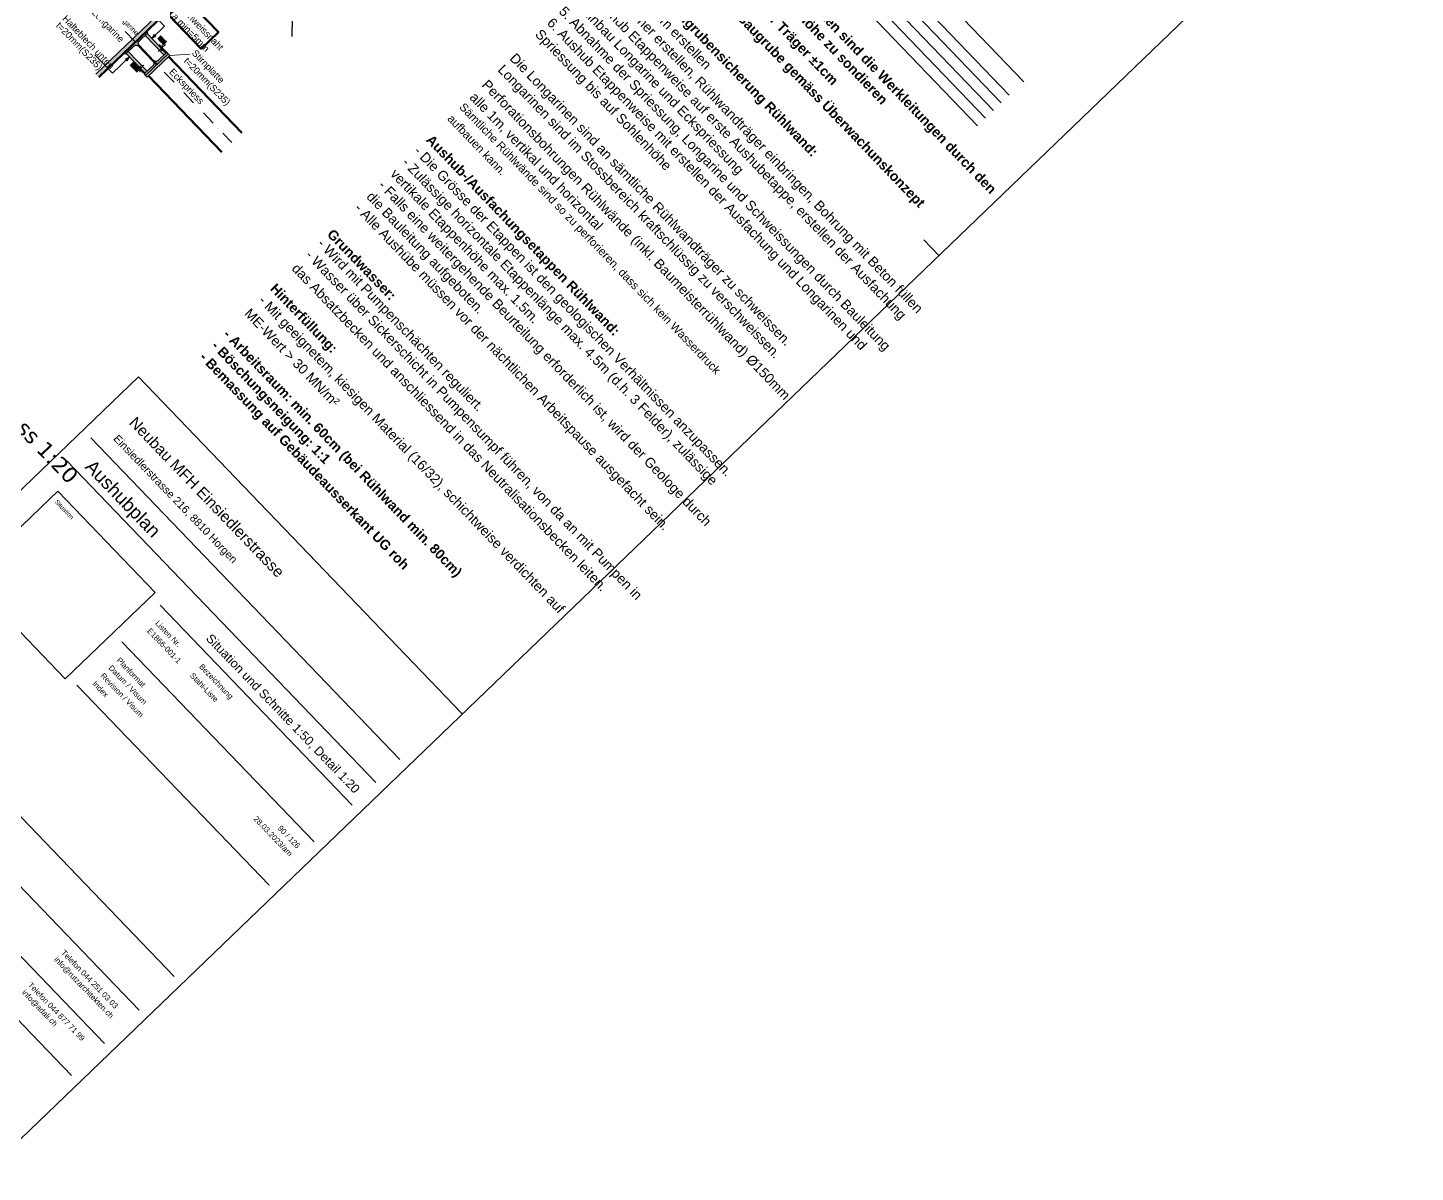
# Model space of a CAD drawing. Header units: metres. Extents: x 2687650.8 to 2687727.1, y 1234407.3 to 1234484.3.
# Drawn here: x 2687695.37 to 2687726.55, y 1234407.96 to 1234433.66 of the extents above; entities that cross this region are included whole.
import ezdxf

# ---------------------------------------------------------------- set-up
doc = ezdxf.new("R2010")
doc.units = ezdxf.units.M
for name, color, linetype in [('PDF_0', 7, 'Continuous'), ('PDF_A__BEML', 7, 'Continuous'), ('PDF_A__RAND', 7, 'Continuous'), ('PDF_E_BETON', 7, 'Continuous'), ('PDF_S_1_SCHNITT', 7, 'Continuous'), ('PDF_STANDARD', 7, 'Continuous'), ('PDF_Text', 7, 'Continuous'), ('PDF_TITELBL', 7, 'Continuous')]:
    doc.layers.add(name, color=color, linetype=linetype)
doc.layers.add('PDF_E_Farbe Beton', color=7, linetype='Continuous', true_color=0xdfff7f)
doc.layers.add('PDF_Rühlwand Träger u Vermassung', color=7, linetype='Continuous', true_color=0x0ac1ff)
doc.styles.add('PDF Arial', font='arial.ttf')
doc.styles.add('PDF Arial Bold', font='')
doc.styles.add('PDF Verdana', font='verdana.ttf')
doc.styles.get('PDF Arial Bold').set_extended_font_data('Arial', bold=True)

# ---------------------------------------------------------------- blocks, each defined once
blk = doc.blocks.new('A$C1c84ec86')
at = {"layer": 'PDF_0', "transparency": 33554559}
for points in [[(4749.7, 2041.6), (4748.6, 2040.5), (4758.6, 2030.6), (4759.6, 2031.6)], [(4758.6, 2028), (4759.6, 2029.1), (4749.7, 2039.2), (4748.6, 2038)], [(4749.7, 1974), (4748.6, 1973), (4758.6, 1963), (4759.6, 1964.1)], [(4758.6, 1960.5), (4759.6, 1961.5), (4749.7, 1971.7), (4748.6, 1970.7)]]:
    blk.add_hatch(color=256, dxfattribs=at).paths.add_polyline_path(points)
at = {"layer": 'PDF_A__BEML', "true_color": 0xffffff, "transparency": 33554559}
for points in [[(4731.7, 2041.6), (4752.6, 2041.6), (4752.6, 2052.8), (4731.7, 2052.8)], [(4731.7, 1955.8), (4752.6, 1955.8), (4752.6, 1967.1), (4731.7, 1967.1)]]:
    blk.add_hatch(color=7, dxfattribs=at).paths.add_polyline_path(points)
at = {"layer": 'PDF_E_Farbe Beton', "true_color": 0xbfff7f, "transparency": 33554559}
blk.add_hatch(color=71, dxfattribs=at).paths.add_polyline_path([(4703.3, 2194.2), (4694.2, 2194.2), (4694.2, 1887), (4703.3, 1887)])
at = {"layer": 'PDF_Rühlwand Träger u Vermassung', "transparency": 33554559}
h = blk.add_hatch(color=256, dxfattribs=at)
h.paths.add_polyline_path([(4703.3, 2036.1), (4703.3, 1966), (4707.8, 1966), (4707.8, 1968.5), (4768.9, 1968.5), (4768.9, 1966), (4778.5, 1966), (4778.5, 2036.1), (4768.9, 2036.1), (4768.9, 2033.5), (4707.8, 2033.5), (4707.8, 2036.1)])
h.paths.add_polyline_path([(4708.4, 1996.3), (4708.6, 1996.9), (4710.3, 1998.6), (4710.9, 1999), (4711.4, 1999.2), (4712, 1999.4), (4712.4, 1999.7), (4713.1, 1999.7), (4713.5, 1999.9), (4763.2, 1999.9), (4763.6, 1999.7), (4764.3, 1999.7), (4765.5, 1999), (4766.2, 1998.6), (4766.4, 1998.4), (4766.8, 1998.2), (4768.1, 1996.9), (4768.1, 1996.3), (4768.3, 1995.8), (4768.7, 1995.2), (4768.7, 1994.6), (4768.9, 1993.7), (4768.9, 1974.9), (4707.8, 1974.9), (4707.8, 1994.6), (4708, 1995.4)], flags=0)
h.paths.add_polyline_path([(4710.9, 2003.2), (4710.5, 2003.5), (4710.3, 2003.7), (4710.1, 2003.7), (4709.7, 2004.1), (4709.7, 2004.3), (4709, 2004.9), (4708.4, 2005.8), (4708, 2006.6), (4707.8, 2007.9), (4707.8, 2027.4), (4768.9, 2027.4), (4768.9, 2008.1), (4768.7, 2007.7), (4768.7, 2007.1), (4768.3, 2006.2), (4768.3, 2006), (4768.1, 2005.6), (4767.7, 2004.9), (4766.8, 2004.1), (4766, 2003.5), (4765.5, 2003.2), (4765.1, 2002.8), (4764.5, 2002.6), (4764.1, 2002.6), (4763.2, 2002.4), (4713.1, 2002.4), (4712.4, 2002.6), (4711.4, 2002.8)], flags=0)
at = {"layer": 'PDF_A__BEML', "lineweight": 25}
for points in [[(4767, 2036.1), (4744.2, 2036.1)], [(4761.5, 2033.5), (4744.2, 2033.5)], [(4754.1, 2046.2), (4754.1, 2036.1), (4754.1, 2033.5), (4754.1, 2023.6)], [(4767, 1968.5), (4744.2, 1968.5)], [(4766.4, 1966), (4744.2, 1966)], [(4754.1, 1978.7), (4754.1, 1968.5), (4754.1, 1966), (4754.1, 1956)]]:
    blk.add_lwpolyline(points, dxfattribs=at)
at = {"layer": 'PDF_A__RAND', "lineweight": 25}
for points in [[(6283, 4455), (6300.2, 4455), (0, 4455), (0, 0), (6300.2, 0), (6300.2, 4455), (6300.2, 4430)], [(6300.2, 2970.4), (6251.5, 2970.4)], [(5250.1, 0), (5250.1, 1484.9), (6300.2, 1484.9), (6283, 1484.9)]]:
    blk.add_lwpolyline(points, dxfattribs=at)
at = {"layer": 'PDF_E_BETON', "lineweight": 50}
blk.add_lwpolyline([(4703.3, 2194.2), (4703.3, 1887)], dxfattribs=at)
blk.add_lwpolyline([(4712.4, 2151.4), (4816.6, 2151.4), (4816.6, 2097.2), (4712.4, 2097.2)], close=True, dxfattribs=at)
at = {"layer": 'PDF_Rühlwand Träger u Vermassung', "color": 7, "lineweight": 18}
for points in [[(4670.1, 2001.1), (4701.8, 2001.1)], [(4717.7, 2001.1), (4717.7, 2001.1)], [(4733.6, 2001.1), (4765.3, 2001.1)], [(4781.2, 2001.1), (4781.2, 2001.1)], [(4797.1, 2001.1), (4828.8, 2001.1)], [(4844.7, 2001.1), (4844.7, 2001.1)], [(4860.6, 2001.1), (4892.3, 2001.1)], [(4908.2, 2001.1), (4908.2, 2001.1)], [(4924.1, 2001.1), (4955.8, 2001.1)], [(4971.7, 2001.1), (4971.7, 2001.1)], [(4987.6, 2001.1), (5016.4, 2001.1)]]:
    blk.add_lwpolyline(points, dxfattribs=at)
at = {"layer": 'PDF_Rühlwand Träger u Vermassung', "lineweight": 0}
for points in [[(4773.4, 2002.4), (4762.8, 2002.4), (4773.4, 2002.4)], [(4773.4, 1999.7), (4763.6, 1999.7), (4773.4, 1999.7)], [(4773.4, 1999.7), (4763.9, 1999.7), (4773.4, 1999.7)], [(4773.4, 2002.6), (4764.3, 2002.6), (4773.4, 2002.6)]]:
    blk.add_lwpolyline(points, dxfattribs=at)
at = {"layer": 'PDF_S_1_SCHNITT', "color": 160, "lineweight": 25, "true_color": 0x3333ff}
for points in [[(4790.1, 2410.7), (4938.1, 2263)], [(4768.9, 2033.5), (4707.8, 2033.5)], [(4768.9, 2027.4), (4707.8, 2027.4)], [(4778.5, 2033.5), (5016.4, 2033.5)], [(4778.5, 2031.2), (5016.4, 2031.2)], [(4768.9, 1974.9), (4707.8, 1974.9)], [(4768.9, 1968.5), (4707.8, 1968.5)], [(4778.5, 1971.1), (5016.4, 1971.1)], [(4778.5, 1968.5), (5016.4, 1968.5)]]:
    blk.add_lwpolyline(points, dxfattribs=at)
blk.add_lwpolyline([(4773.4, 2036.1), (4778.5, 2036.1), (4778.5, 1966), (4773.4, 1966), (4773.4, 2036.1), (4768.9, 2036.1), (4768.9, 2008.3), (4768.9, 2008.1), (4768.7, 2007.9), (4768.7, 2007.7), (4768.7, 2007.1), (4768.3, 2006.2), (4768.3, 2006), (4768.1, 2005.8), (4768.1, 2005.6), (4767.7, 2004.9), (4767.2, 2004.3), (4766.6, 2003.9), (4766.4, 2003.7), (4766.2, 2003.7), (4766, 2003.5), (4765.8, 2003.2), (4765.5, 2003.2), (4765.3, 2003), (4765.1, 2003), (4764.9, 2002.8), (4764.5, 2002.6), (4764.3, 2002.6), (4764.1, 2002.6), (4763.6, 2002.4), (4763, 2002.4), (4762.8, 2002.4), (4762.6, 2002.4), (4714.1, 2002.4), (4713.7, 2002.4), (4713.5, 2002.4), (4713.3, 2002.4), (4713.1, 2002.4), (4712.4, 2002.6), (4711.6, 2002.8), (4711.4, 2003), (4711.1, 2003), (4710.9, 2003.2), (4710.7, 2003.2), (4710.5, 2003.5), (4710.3, 2003.7), (4710.1, 2003.7), (4709.9, 2003.9), (4709.7, 2004.1), (4709.7, 2004.3), (4709, 2004.9), (4708.4, 2005.8), (4708.4, 2006), (4708.2, 2006.2), (4708.2, 2006.4), (4708, 2007.1), (4707.8, 2007.7), (4707.8, 2007.9), (4707.8, 2008.1), (4707.8, 2008.3), (4707.8, 2008.8), (4707.8, 2036.1), (4703.3, 2036.1), (4703.3, 1966), (4707.8, 1966), (4707.8, 1993.5), (4707.8, 1993.7), (4707.8, 1993.9), (4707.8, 1994.6), (4707.8, 1994.8), (4708, 1995.2), (4708.2, 1995.6), (4708.2, 1995.8), (4708.4, 1996.1), (4708.4, 1996.3), (4708.6, 1996.7), (4708.8, 1997.1), (4709, 1997.1), (4709, 1997.3), (4709.7, 1998), (4710.1, 1998.4), (4710.3, 1998.6), (4710.5, 1998.8), (4710.9, 1999), (4711.1, 1999), (4711.4, 1999.2), (4711.6, 1999.2), (4711.8, 1999.4), (4712, 1999.4), (4712.4, 1999.7), (4712.6, 1999.7), (4712.8, 1999.7), (4713.1, 1999.7), (4713.3, 1999.9), (4713.5, 1999.9), (4763, 1999.9), (4763.2, 1999.9), (4763.6, 1999.7), (4763.9, 1999.7), (4764.1, 1999.7), (4764.3, 1999.7), (4764.5, 1999.4), (4764.7, 1999.4), (4765.1, 1999.2), (4765.5, 1999), (4766.2, 1998.6), (4766.4, 1998.4), (4766.6, 1998.4), (4766.8, 1998.2), (4767.2, 1997.7), (4767.5, 1997.3), (4767.7, 1997.1), (4767.9, 1997.1), (4768.1, 1996.7), (4768.1, 1996.3), (4768.3, 1996.1), (4768.3, 1995.8), (4768.5, 1995.6), (4768.7, 1995.2), (4768.7, 1994.8), (4768.7, 1994.6), (4768.9, 1993.7), (4768.9, 1966), (4773.4, 1966)], close=True, dxfattribs=at)
at = {"layer": 'PDF_STANDARD', "lineweight": 18}
for points in [[(4694.2, 1887), (4694.2, 2194.2)], [(4661, 2072.9), (4723.2, 2072.9), (4723.2, 2033.5)], [(4778.5, 2036.1), (4807.9, 2071)], [(4661, 1915.4), (4718.3, 1915.4), (4718.3, 1968.5)]]:
    blk.add_lwpolyline(points, dxfattribs=at)
for points in [[(4720.7, 2043.7), (4725.8, 2043.7), (4723.2, 2033.5)], [(4720.7, 1958.6), (4715.8, 1958.6), (4718.3, 1968.5)]]:
    blk.add_lwpolyline(points, close=True, dxfattribs=at)
at = {"layer": 'PDF_Text', "lineweight": 25}
for points in [[(5274.4, 1313), (6276.5, 1313)], [(5274.6, 1238.7), (6276.5, 1238.7)], [(5653.3, 1164.8), (6276.5, 1164.8)], [(5653.3, 1046.1), (6276.5, 1046.1)], [(5653.3, 905.9), (6276.5, 905.9)], [(5275, 609.8), (5675.1, 609.8), (6276.5, 609.8)], [(5275, 500.2), (5675.1, 500.2), (6276.5, 500.2)], [(5275, 392.2), (5675.1, 392.2), (6276.5, 392.2)], [(5275, 289.6), (6277.1, 289.6)]]:
    blk.add_lwpolyline(points, dxfattribs=at)
blk.add_lwpolyline([(5625.1, 896.6), (5309.8, 896.6), (5309.8, 1176.3), (5625.1, 1176.3)], close=True, dxfattribs=at)
at = {"layer": 'PDF_TITELBL', "lineweight": 18}
for points in [[(6151.4, 3378.3), (5309.8, 3378.3)], [(5498.4, 3333.8), (6150.3, 3333.8)], [(5498.4, 3309), (6150.3, 3309)], [(5498.4, 3284.3), (6150.3, 3284.3)], [(5498.4, 3259.5), (6150.3, 3259.5)], [(5498.4, 3234.7), (6150.3, 3234.7)]]:
    blk.add_lwpolyline(points, dxfattribs=at)
at = {"layer": 'PDF_Text', "attachment_point": 7}
for s, insert, char_height, style in [('- Vor den Aushub-/Bohrarbeiten sind die Werkleitungen durch den', (5313.6, 3141.5), 22, 'PDF Arial Bold'), ('Unternehmer in Lage und Höhe zu sondieren', (5312.5, 3104.4), 22, 'PDF Arial Bold'), ('- Versetzgenauigkeit der Träger ±1cm', (5313.6, 3054.5), 22, 'PDF Arial Bold'), ('- Überwachung der Baugrube gemäss Überwachunskonzept', (5313.6, 3004.5), 22, 'PDF Arial Bold'), ('Bauablauf Baugrubensicherung Rühlwand:', (5312.5, 2910.6), 22, 'PDF Arial Bold'), ('1. Bohrplanum erstellen', (5312.3, 2873.9), 22, 'PDF Arial'), ('2. Bohrlöcher erstellen, Rühlwandträger einbringen, Bohrung mit Beton füllen', (5313.6, 2836.9), 22, 'PDF Arial'), ('3. Aushub Etappenweise auf erste Aushubetappe, erstellen der Ausfachung', (5313.4, 2799.9), 22, 'PDF Arial'), ('4. Einbau Longarine und Eckspriessung', (5314, 2763), 22, 'PDF Arial'), ('5. Abnahme der Spriessung, Longarine und Schweissungen durch Bauleitung', (5313.4, 2726), 22, 'PDF Arial'), ('6. Aushub Etappenweise mit erstellen der Ausfachung und Longarinen und', (5313.4, 2688.9), 22, 'PDF Arial'), ('Spriessung bis auf Sohlenhöhe', (5313.1, 2651.9), 22, 'PDF Arial'), ('Die Longarinen sind an sämtliche Rühlwandträger zu schweissen.', (5312.5, 2573.4), 22, 'PDF Arial'), ('Longarinen sind im Stossbereich kraftschlüssig zu verschweissen.', (5312.5, 2536.3), 22, 'PDF Arial'), ('Perforationsbohrungen Rühlwände (inkl. Baumeisterrühlwand) Ø150mm', (5312.3, 2487), 22, 'PDF Arial'), ('alle 1m, vertikal und horizontal', (5313.4, 2450.2), 22, 'PDF Arial'), ('Sämtliche Rühlwände sind so zu perforieren, dass sich kein Wasserdruck', (5313.1, 2417.2), 18.333, 'PDF Arial'), ('aufbauen kann.', (5313.4, 2385), 18.333, 'PDF Arial'), ('Aushub-/Ausfachungsetappen Rühlwand:', (5314.4, 2310.9), 22, 'PDF Arial Bold'), ('- Die Grösse der Etappen ist den geologischen Verhältnissen anzupassen.', (5313.6, 2273.9), 22, 'PDF Arial'), ('- Zulässige horizontale Etappenlänge max. 4.5m (d.h. 3 Felder), zulässige', (5313.6, 2236.8), 22, 'PDF Arial'), ('vertikale Etappenhöhe max. 1.5m.', (5314, 2200), 22, 'PDF Arial'), ('- Falls eine weitergehende Beurteilung erforderlich ist, wird der Geologe durch', (5313.6, 2162.9), 22, 'PDF Arial'), ('die Bauleitung aufgeboten.', (5313.6, 2125.9), 22, 'PDF Arial'), ('Schweissnaht', (4719.4, 2123.2), 15.003, 'PDF Arial'), ('a min=5mm', (4719.4, 2098.3), 15, 'PDF Arial'), ('Stirnplatte', (4809.2, 2069.3), 15.003, 'PDF Arial'), ('- Alle Aushübe müssen vor der nächtlichen Arbeitspause ausgefacht sein.', (5313.6, 2088.9), 22, 'PDF Arial'), ('t=20mm(S235)', (4809.6, 2044.1), 15.003, 'PDF Arial'), ('Grundwasser:', (5313.1, 2010.1), 22, 'PDF Arial Bold'), ('Achse Longarine', (4575.9, 2008.3), 11.252, 'PDF Arial'), ('Eckspriess', (4804.3, 2003.4), 15, 'PDF Arial'), ('- Wird mit Pumpenschächten reguliert.', (5313.6, 1973.3), 22, 'PDF Arial'), ('Longarine', (4588, 1970.4), 15, 'PDF Arial'), ('- Wasser über Sickerschicht in Pumpensumpf führen, von da an mit Pumpen in', (5313.6, 1936.2), 22, 'PDF Arial'), ('Halteblech unten', (4552, 1917.5), 15.003, 'PDF Arial'), ('t=20mm(S235)', (4553, 1892.3), 15.003, 'PDF Arial'), ('das Absatzbecken und anschliessend in das Neutralisationsbecken leiten.', (5313.6, 1899.4), 22, 'PDF Arial'), ('Hinterfüllung:', (5312.5, 1826.8), 22, 'PDF Arial Bold'), ('- Mit geeignetem, kiesigen Material (16/32), schichtweise verdichten auf', (5313.6, 1789.8), 22, 'PDF Arial'), ('ME-Wert > 30 MN/m²', (5312.5, 1752.7), 22, 'PDF Arial'), ('- Arbeitsraum: min. 60cm (bei Rühlwand min. 80cm)', (5313.6, 1679.9), 22, 'PDF Arial Bold'), ('- Böschungsneigung: 1:1', (5313.6, 1642.9), 22, 'PDF Arial Bold'), ('- Bemassung auf Gebäudeausserkant UG roh', (5313.6, 1605.8), 22, 'PDF Arial Bold'), ('Neubau MFH Einsiedlerstrasse', (5309.8, 1396), 25.001, 'PDF Arial'), ('Einsiedlerstrasse 216, 8810 Horgen', (5311.2, 1341.2), 17.501, 'PDF Arial'), ('Aushubplan', (5312.5, 1246.7), 30, 'PDF Arial'), ('Detail Anschluss Schrägspriess 1:20', (4447.8, 1193.8), 34.997, 'PDF Verdana'), ('Situation und Schnitte 1:50, Detail 1:20', (5778.8, 1181.6), 20.001, 'PDF Arial'), ('Situation', (5322.5, 1153.7), 10, 'PDF Arial'), ('Listen Nr.', (5675.1, 1127.2), 12.5, 'PDF Arial'), ('Bezeichnung', (5814, 1127.2), 12.5, 'PDF Arial'), ('E1866-001-1', (5675.1, 1102), 12.5, 'PDF Arial'), ('Stahl-Liste', (5814, 1102), 12.5, 'PDF Arial'), ('Planformat', (5675.1, 1007), 12.5, 'PDF Arial'), ('90 / 126', (6197.9, 1006.5), 12.5, 'PDF Arial'), ('Datum / Visum', (5675.1, 982), 12.5, 'PDF Arial'), ('Revision / Visum', (5675.1, 957), 12.5, 'PDF Arial'), ('28.03.2023/am', (6145, 982), 12.5, 'PDF Arial'), ('Index', (5675.1, 931.4), 12.5, 'PDF Arial'), ('Telefon 044 251 03 03', (6062, 462.3), 12.5, 'PDF Arial'), ('info@rutzarchitekten.ch', (6062, 437.8), 12.5, 'PDF Arial'), ('Telefon 044 877 71 99', (6062.7, 358.2), 12.5, 'PDF Arial'), ('info@adali.ch', (6065.4, 334.3), 12.5, 'PDF Arial')]:
    blk.add_mtext(s, dxfattribs=dict(at, insert=insert, char_height=char_height, style=style))
at = {"layer": 'PDF_Text', "char_height": 17.5, "attachment_point": 7, "rotation": 90, "style": 'PDF Arial'}
for insert in [(4750.9, 2041.3), (4750.9, 1955.6)]:
    blk.add_mtext('1', dxfattribs=dict(at, insert=insert))

msp = doc.modelspace()

# ---------------------------------------------------------------- block references
at = {"xscale": 0.01, "yscale": 0.01, "zscale": 0.01, "rotation": 313.8734409291175}
msp.add_blockref('A$C1c84ec86', (2687650.768, 1234453.378), dxfattribs=at)

doc.saveas('drawing.dxf')
